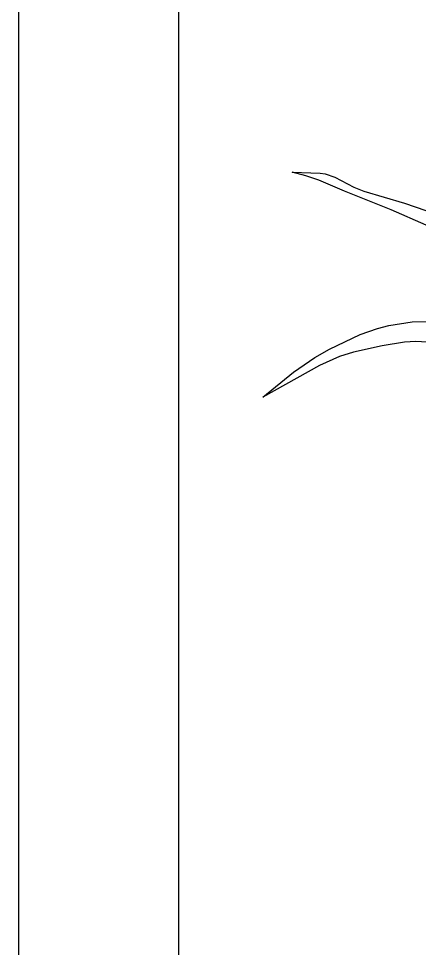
# Model space of a CAD drawing. Header units: millimetres. Extents: x 237 to 339, y 16 to 52.
# Drawn here: x 263.822 to 264.323, y 43.489 to 44.651 of the extents above; entities that cross this region are included whole.
import ezdxf

# ---------------------------------------------------------------- set-up
doc = ezdxf.new("R2010")
doc.units = ezdxf.units.MM
doc.header["$LTSCALE"] = 0.6
doc.header["$MEASUREMENT"] = 0
doc.layers.add('0.4', color=4, linetype='Continuous')
doc.layers.add('VEGETAÇAO', color=76, linetype='Continuous')

msp = doc.modelspace()

# ---------------------------------------------------------------- linework, layer by layer
at = {"layer": '0.4', "lineweight": -3}
for p, q in [((263.8219, 46.9706), (263.8219, 42.4706)), ((264.0219, 46.9706), (264.0219, 42.4706))]:
    msp.add_line(p, q, dxfattribs=at)
at = {"layer": 'VEGETAÇAO', "color": 76, "lineweight": -3}
for p, q in [((264.1638, 44.4589), (264.1987, 44.4578)), ((264.1809, 44.4546), (264.1638, 44.4589)), ((264.1987, 44.4578), (264.205, 44.4571)), ((264.205, 44.4571), (264.2173, 44.453)), ((264.1973, 44.4492), (264.1809, 44.4546)), ((264.2294, 44.4354), (264.1973, 44.4492)), ((264.2173, 44.453), (264.2411, 44.4405)), ((264.2874, 44.4119), (264.2294, 44.4354)), ((264.2411, 44.4405), (264.2533, 44.4354)), ((264.2533, 44.4354), (264.3044, 44.4204)), ((264.3313, 44.3927), (264.2874, 44.4119)), ((264.3044, 44.4204), (264.3443, 44.4064)), ((264.2848, 44.2674), (264.3138, 44.2719)), ((264.3138, 44.2719), (264.3457, 44.2725)), ((264.249, 44.2559), (264.2704, 44.2637)), ((264.2704, 44.2637), (264.2848, 44.2674)), ((264.2105, 44.2379), (264.249, 44.2559)), ((264.3043, 44.2465), (264.2763, 44.242)), ((264.3184, 44.2474), (264.3043, 44.2465)), ((264.3393, 44.2463), (264.3184, 44.2474)), ((264.192, 44.2275), (264.2105, 44.2379)), ((264.2763, 44.242), (264.2407, 44.2339)), ((264.1655, 44.2089), (264.192, 44.2275)), ((264.2232, 44.2287), (264.1979, 44.2175)), ((264.2407, 44.2339), (264.2232, 44.2287)), ((264.1979, 44.2175), (264.1272, 44.1779)), ((264.1272, 44.1779), (264.1655, 44.2089))]:
    msp.add_line(p, q, dxfattribs=at)

doc.saveas('drawing.dxf')
